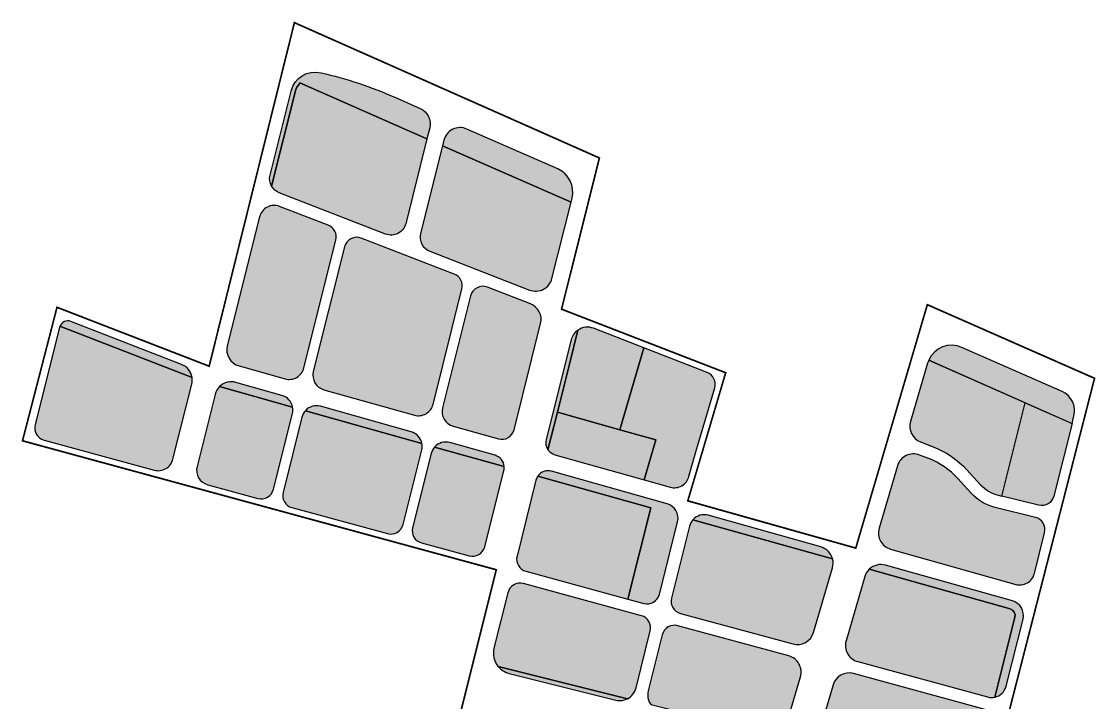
# Model space of a CAD drawing. Header units: millimetres. Extents: x 39642 to 41440, y 212526 to 214342.
# Drawn here: x 40062 to 41342, y 213529 to 214342 of the extents above; entities that cross this region are included whole.
import ezdxf

# ---------------------------------------------------------------- set-up
doc = ezdxf.new("R2010")
doc.units = ezdxf.units.MM
for name, color, linetype in [('00-规划范围', 1, 'Continuous'), ('01-用地方案边线', 7, 'Continuous'), ('YD-A33', 211, 'Continuous'), ('YD-B1B2', 1, 'Continuous'), ('YD-G1', 3, 'Continuous'), ('YD-G2', 94, 'Continuous'), ('YD-R2', 2, 'Continuous'), ('YD-R2B1', 30, 'Continuous'), ('YD-S41', 254, 'Continuous')]:
    doc.layers.add(name, color=color, linetype=linetype)
doc.layers.add('YD-B41', color=13, linetype='Continuous', true_color=0xd65d4a)

msp = doc.modelspace()

# ---------------------------------------------------------------- hatches: boundary and pattern name
at = {"layer": 'YD-A33'}
h = msp.add_hatch(color=256, dxfattribs=at)
h.dxf.hatch_style = 1
edge = h.paths.add_edge_path()
edge.add_arc((41009.3719140042, 213695.7860624784), 20.00000000000614, 343.6269579260884, 374.2786244007638)
edge.add_line((41028.75407026467, 213700.7188120864), (40862.20580387017, 213747.600604877))
edge.add_arc((40875.55929127629, 213735.5306266626), 18.00000000002449, 137.8901361394792, 165.9534241478377)
edge.add_line((40858.09751383169, 213739.8994169386), (40836.60644422144, 213654.0009757526))
edge.add_arc((40851.15792542524, 213650.3603171893), 14.99999999999063, 165.9534241478265, 254.7640967378924)
edge.add_line((40847.21601789212, 213635.8875370486), (40981.44569949183, 213599.3278029875))
edge.add_arc((40986.70157620268, 213618.6248431751), 19.99999999998923, 254.764096737865, 343.6269579260708)
edge.add_line((41005.8905104286, 213612.9870418951), (41028.56084823014, 213690.1482611984))
at = {"layer": 'YD-B1B2'}
h = msp.add_hatch(color=256, dxfattribs=at)
h.dxf.hatch_style = 1
edge = h.paths.add_edge_path()
edge.add_line((40803.49985585306, 213952.6260224913), (40743.66911028575, 213975.8843794067))
edge.add_arc((40736.42266284816, 213957.2433225822), 19.99999999997641, 68.75711049455263, 124.5432743063566)
edge.add_line((40725.08209243573, 213973.7172857581), (40714.97247314453, 213933.3098754883))
edge.add_line((40714.97247314453, 213933.3098754883), (40700.62988281249, 213875.9835205078))
edge.add_line((40700.62988281249, 213875.9835205078), (40775.19250488281, 213854.9948730469))
edge.add_line((40775.19250488281, 213854.9948730469), (40803.49985585306, 213952.6260224913))
h = msp.add_hatch(color=256, dxfattribs=at)
h.dxf.hatch_style = 1
edge = h.paths.add_edge_path()
edge.add_arc((40873.74937159585, 213909.2240077362), 14.99999999999688, 343.5384244453211, 428.7571104945929)
edge.add_line((40879.18420717404, 213923.2048003546), (40803.49985585306, 213952.6260224913))
edge.add_line((40803.49985585306, 213952.6260224913), (40775.19252780646, 213854.9949521098))
edge.add_line((40775.19252780646, 213854.9949521098), (40817.79510498047, 213843.0026855469))
edge.add_line((40817.79510498047, 213843.0026855469), (40803.92667322622, 213795.1712444571))
edge.add_line((40803.92667322622, 213795.1712444571), (40835.19590678914, 213786.3692858837))
edge.add_arc((40840.07317138913, 213803.6959211607), 17.99999999997105, 254.2786505023632, 345.5113679090215)
edge.add_arc((41832.95950108098, 213547.1282179864), 1007.50000000053, 163.5384244453079, 165.5113679089372, ccw=False)
edge.add_line((40866.75693683408, 213832.62577462), (40888.13452143574, 213904.9734237665))
h = msp.add_hatch(color=256, dxfattribs=at)
h.dxf.hatch_style = 1
edge = h.paths.add_edge_path()
edge.add_line((41258.41827984586, 213887.0907219043), (41143.27740795996, 213937.8136994942))
edge.add_arc((41170.73146986261, 213925.7193005821), 30.00000000000622, 156.2249625020525, 163.626957926117)
edge.add_line((41141.94806852369, 213934.1760025021), (41121.54200802351, 213864.7215231223))
edge.add_arc((41140.73094224945, 213859.0837218423), 19.99999999999916, 163.6269579260825, 248.7571104945634)
edge.add_line((41133.48449481185, 213840.4426650178), (41148.67601133731, 213834.5371776285))
edge.add_arc((41109.72635636019, 213734.3414971969), 107.5000000000094, 42.53978297379359, 68.75711049453719, ccw=False)
edge.add_line((41188.93322358387, 213807.0224588348), (41205.15053332359, 213789.3490231739))
edge.add_arc((41236.46487617946, 213818.0833568447), 42.49999999999277, 222.5397829737632, 255.9535019464765)
edge.add_line((41226.1497328994, 213776.8541460942), (41230.56183774565, 213775.7502808291))
edge.add_line((41230.56183774565, 213775.7502808291), (41258.41827984586, 213887.0907219043))
h = msp.add_hatch(color=256, dxfattribs=at)
h.dxf.hatch_style = 1
edge = h.paths.add_edge_path()
edge.add_line((41270.5756629555, 213750.2768768734), (41222.50909409467, 213762.3026599469))
edge.add_arc((41236.4648761795, 213818.0833568448), 57.50000000002653, 222.5397829737793, 255.9535019464534, ccw=False)
edge.add_line((41194.09841231566, 213779.2074936431), (41177.88110257593, 213796.880929304))
edge.add_arc((41109.72635636025, 213734.3414971969), 92.5000000000085, 42.53978297382422, 68.75711049455985)
edge.add_line((41143.24117575913, 213820.5563850102), (41132.41726582949, 213824.7640270507))
edge.add_arc((41125.1708183919, 213806.1229702262), 20.00000000000618, 68.75711049456342, 163.6269579260942)
edge.add_line((41105.98188416594, 213811.7607715062), (41084.1097271959, 213737.3162565909))
edge.add_arc((41103.29866142183, 213731.6784553109), 19.99999999999916, 163.6269579260825, 254.2786505023683)
edge.add_line((41097.87947853296, 213712.4266383365), (41246.97112338873, 213670.458916965))
edge.add_arc((41251.84838798872, 213687.7855522421), 18.00000000000104, 254.2786505023661, 345.9533998567302)
edge.add_line((41269.31016358111, 213683.4167545629), (41281.4865038111, 213732.0847259935))
edge.add_arc((41266.93502415077, 213735.7253907261), 14.99999999999528, 345.9533998567886, 435.9535019464956)
at = {"layer": 'YD-B41'}
h = msp.add_hatch(color=256, dxfattribs=at)
h.dxf.hatch_style = 1
edge = h.paths.add_edge_path()
edge.add_line((41230.56188964843, 213775.7504882813), (41258.41827392578, 213887.0906982422))
edge.add_line((41258.41827392578, 213887.0906982422), (41314.12768554687, 213862.5490722656))
edge.add_line((41314.12768554687, 213862.5490722656), (41292.40850830078, 213775.7393188477))
edge.add_arc((41277.8569799207, 213779.3800294066), 15.00005838555366, 255.9534296885558, 345.9532752150821, ccw=False)
edge.add_line((41274.21630859375, 213764.828491211), (41230.56188964843, 213775.7504882813))
at = {"layer": 'YD-G1'}
h = msp.add_hatch(color=256, dxfattribs=at)
h.dxf.hatch_style = 1
edge = h.paths.add_edge_path()
edge.add_arc((40572.3129291422, 214026.4032239594), 15.00005430412886, 346.166269851851, 428.9591239118886)
edge.add_line((40577.69845707031, 214040.4031424614), (40466.84302037611, 214083.4965567254))
edge.add_arc((40461.4575216584, 214069.4967138943), 14.99997319114321, 68.95912427239347, 165.9533674743643)
edge.add_line((40446.90607006293, 214073.1373803443), (40409.66890552383, 213924.3037220786))
edge.add_arc((40427.1306248216, 213919.9349192002), 17.99994665060288, 165.9533403099831, 254.2786505023636)
edge.add_line((40422.25337467712, 213902.6083352769), (40530.1097226188, 213872.2478936329))
edge.add_arc((40534.98697767079, 213889.5744712559), 17.9999419156817, 254.2786300316028, 345.9533906417101)
edge.add_line((40552.44869621303, 213885.205684866), (40586.87788716832, 214022.8166340994))
h = msp.add_hatch(color=256, dxfattribs=at)
h.dxf.hatch_style = 1
edge = h.paths.add_edge_path()
edge.add_arc((40116.87487651922, 213974.8209505252), 9.999999999993513, 68.75278332165693, 158.7527833216958)
edge.add_line((40107.55462177179, 213978.4448781518), (40265.04814834191, 213917.2078028344))
edge.add_arc((40245.28106595325, 213914.1643748592), 20.00000000001154, 8.752783321676176, 68.75278332170657)
edge.add_line((40252.52892120643, 213932.8048843541), (40120.49880414582, 213984.1412052726))
h = msp.add_hatch(color=256, dxfattribs=at)
h.dxf.hatch_style = 1
edge = h.paths.add_edge_path()
edge.add_line((40372.1862199705, 213895.9243567112), (40317.34037684105, 213911.3628815533))
edge.add_arc((40311.92119395218, 213892.1110645788), 19.99999999999896, 74.27865050238834, 134.2786505024276)
edge.add_line((40297.95822282774, 213906.4301231155), (40384.99793958316, 213881.9293633005))
edge.add_arc((40367.30895537051, 213878.5977214343), 17.99999999998757, 10.66645046344243, 74.27865050241066)
h = msp.add_hatch(color=256, dxfattribs=at)
h.dxf.hatch_style = 1
edge = h.paths.add_edge_path()
edge.add_arc((40413.53305644844, 213865.5861258041), 17.99999999999907, 74.27865050238834, 137.8908505411394)
edge.add_line((40400.1794185469, 213877.6559375174), (40539.07833883771, 213838.5573603221))
edge.add_arc((40521.38935462506, 213835.2257184559), 17.99999999999296, 10.66645046353347, 74.27865050236608)
edge.add_line((40526.26661922506, 213852.5523537329), (40418.41032104843, 213882.9127610811))
h = msp.add_hatch(color=256, dxfattribs=at)
h.dxf.hatch_style = 1
edge = h.paths.add_edge_path()
edge.add_arc((40567.61329223459, 213822.2141688404), 17.99999999999907, 74.27865050238834, 137.8908505410085)
edge.add_line((40554.25965433308, 213834.2839805538), (40637.22674645325, 213810.9296215052))
edge.add_arc((40622.25886039825, 213809.9486082308), 15.00000000000534, 3.749871136904083, 74.27865050237666)
edge.add_line((40626.32324756491, 213824.3874709616), (40572.49055683458, 213839.5408041174))
h = msp.add_hatch(color=256, dxfattribs=at)
h.dxf.hatch_style = 1
edge = h.paths.add_edge_path()
edge.add_arc((40826.44617808645, 213749.3554486507), 17.99999999999158, 345.9534241478096, 434.2786505023883)
edge.add_line((40831.32344268643, 213766.6820839276), (40693.73340087296, 213805.412225673))
edge.add_arc((40689.66901370631, 213790.9733629422), 14.99999999998719, 74.27865050234655, 144.8056760680038)
edge.add_line((40677.41098371812, 213799.6186333722), (40812.01771882385, 213761.7280854845))
edge.add_line((40812.01771882385, 213761.7280854845), (40784.78758789884, 213652.8909804837))
edge.add_line((40784.78758789884, 213652.8909804837), (40803.78832171611, 213647.7158078465))
edge.add_arc((40807.73022924924, 213662.1885879872), 14.99999999999751, 254.7640967378924, 345.95342414784)
edge.add_line((40822.28171045307, 213658.5479294238), (40843.90795553102, 213744.9866583746))
h = msp.add_hatch(color=256, dxfattribs=at)
h.dxf.hatch_style = 1
edge = h.paths.add_edge_path()
edge.add_arc((40875.55929127627, 213735.5306266626), 18.00000000000301, 74.27865050234378, 137.8901361394171)
edge.add_line((40862.20580387017, 213747.600604877), (41028.75407026467, 213700.7188120864))
edge.add_arc((41009.37191400421, 213695.7860624784), 19.99999999998758, 14.27862440069329, 74.27865050236578)
edge.add_line((41014.79109689308, 213715.0378794528), (40880.43655587627, 213752.8572619396))
h = msp.add_hatch(color=256, dxfattribs=at)
h.dxf.hatch_style = 1
edge = h.paths.add_edge_path()
edge.add_line((41243.0712962386, 213650.7791334337), (41091.77173277049, 213693.3685577332))
edge.add_arc((41086.38422343951, 213674.1078494047), 20.00000355273904, 74.37289598541663, 134.2786650700168)
edge.add_line((41072.42124619407, 213688.4269069348), (41240.41827651036, 213641.1373005329))
edge.add_arc((41238.25059405537, 213633.4365763609), 7.999999999956682, -14.046444630486121, 74.2785813116082, ccw=False)
edge.add_line((41246.01138847766, 213631.4949095679), (41222.09521938471, 213535.9025698452))
edge.add_arc((41218.24791240865, 213553.4866539394), 18.00004956655178, 282.3415394172204, 345.953555369741)
edge.add_line((41235.70974794332, 213549.1178916251), (41255.72674371611, 213629.1252314075))
edge.add_arc((41238.25069896412, 213633.4366365908), 18.00000985634185, 346.1416474898109, 434.4659610940446)
at = {"layer": 'YD-G2'}
h = msp.add_hatch(color=256, dxfattribs=at)
h.dxf.hatch_style = 1
edge = h.paths.add_edge_path()
edge.add_line((40506.85272216797, 214251.5192871094), (40537.04809570312, 214238.2163085938))
edge.add_arc((40528.98463122687, 214219.9139596258), 19.99988592729326, -14.046822471636403, 66.22315352711689, ccw=False)
edge.add_line((40548.38647460937, 214215.0596923828), (40545.09167480468, 214201.8900756836))
edge.add_line((40545.09167480468, 214201.8900756836), (40393.77508544921, 214268.5551147461))
edge.add_arc((40412.17982349645, 214251.6356234032), 25.00007139771861, 137.4076469465433, 165.9532204877646)
edge.add_line((40387.92730712891, 214257.7034912109), (40359.85327148437, 214145.4937133789))
edge.add_arc((40375.4861121691, 214154.41612248), 17.99986366729034, 165.9533176954344, 209.715467750996, ccw=False)
edge.add_line((40358.02447509765, 214158.7849121094), (40383.07690429687, 214258.9171142578))
edge.add_arc((40412.1798172968, 214251.6358554967), 29.99993790374199, 76.85146915356307, 165.9535093823082, ccw=False)
edge.add_arc((40305.26616626064, 213793.9577659561), 499.9996851625851, 66.22328862025711, 76.85148190445278, ccw=False)
h = msp.add_hatch(color=256, dxfattribs=at)
h.dxf.hatch_style = 1
edge = h.paths.add_edge_path()
edge.add_line((40701.00919614544, 214165.9806637372), (40592.75685611881, 214213.6729193334))
edge.add_arc((40584.69342880009, 214195.370474524), 19.99995865310114, 66.22336163904245, 166.0426050140383)
edge.add_line((40565.28396191452, 214200.1944709319), (40563.66136310034, 214193.7090856584))
edge.add_line((40563.66136310034, 214193.7090856584), (40716.84996304932, 214126.219407007))
edge.add_line((40716.84996304932, 214126.219407007), (40718.09848931954, 214131.2096573095))
edge.add_arc((40688.99541882839, 214138.4910833226), 30.00013127964622, 345.953272510525, 426.3932184052899)
h = msp.add_hatch(color=256, dxfattribs=at)
h.dxf.hatch_style = 1
edge = h.paths.add_edge_path()
edge.add_line((40714.97247314453, 213933.3098754883), (40725.08209243573, 213973.7172857581))
edge.add_arc((40736.42266284816, 213957.2433225822), 19.99999999998557, 124.5432743063738, 165.9533645374655)
edge.add_line((40717.02069296007, 213962.0975541858), (40687.25830116391, 213843.1396888458))
edge.add_arc((40701.80977857996, 213839.4990151432), 14.99999999998249, 165.9533645374521, 214.1437183896726)
edge.add_line((40689.39529394009, 213831.0799551526), (40700.62988281249, 213875.9835205078))
edge.add_line((40700.62988281249, 213875.9835205078), (40714.97247314453, 213933.3098754883))
h = msp.add_hatch(color=256, dxfattribs=at)
h.dxf.hatch_style = 1
edge = h.paths.add_edge_path()
edge.add_arc((41170.7314698626, 213925.7193005821), 30.0000000000116, 66.22509467632068, 156.2249625019905)
edge.add_line((41143.27740795996, 213937.8136994942), (41314.12765163942, 213862.5490872029))
edge.add_line((41314.12765163942, 213862.5490872029), (41316.39917424187, 213871.6282025226))
edge.add_arc((41292.1467081413, 213877.6959770769), 25.00000000000624, 345.9533998568426, 426.2250946763424)
edge.add_line((41302.22532112378, 213900.5743852459), (41182.82580544158, 213953.1733903849))
h = msp.add_hatch(color=256, dxfattribs=at)
h.dxf.hatch_style = 1
edge = h.paths.add_edge_path()
edge.add_arc((40649.30026761493, 213588.4215944274), 24.99999999999498, 219.0835104298041, 255.9534080752939)
edge.add_line((40643.23249653941, 213564.1691274564), (40770.11042176694, 213532.425296788))
edge.add_arc((40774.96463862736, 213551.8272703647), 19.99999999999593, 255.9534080752776, 297.3630301843053)
edge.add_line((40784.15717523893, 213534.0650275264), (40629.89457057208, 213572.6602834958))
at = {"layer": 'YD-R2'}
h = msp.add_hatch(color=256, dxfattribs=at)
h.dxf.hatch_style = 1
edge = h.paths.add_edge_path()
edge.add_line((40545.09167480468, 214201.8900756836), (40519.78491210937, 214100.7412719726))
edge.add_arc((40502.32316983657, 214105.1100189144), 17.99995536223632, 248.75693034633008, 345.95353078829197, ccw=False)
edge.add_line((40495.8013305664, 214088.3331298828), (40368.96447753906, 214137.6390991211))
edge.add_arc((40375.48644947136, 214154.4161866123), 18.00018840383058, 209.7151128403453, 248.7567656512964, ccw=False)
edge.add_line((40359.85327148437, 214145.4937133789), (40387.92730712891, 214257.7034912109))
edge.add_arc((40412.17982349673, 214251.635623403), 25.00007139801715, 137.4076469467266, 165.9532204875949, ccw=False)
edge.add_line((40393.77508544921, 214268.5551147461), (40545.09167480468, 214201.8900756836))
h = msp.add_hatch(color=256, dxfattribs=at)
h.dxf.hatch_style = 1
edge = h.paths.add_edge_path()
edge.add_arc((40422.00039712734, 214084.8351208168), 15.00001185996373, 346.1318018186098, 428.9591122294342)
edge.add_line((40427.3859126711, 214098.8349986065), (40369.49776739887, 214121.3381741841))
edge.add_arc((40363.00964453761, 214104.548166261), 18.00000289773085, 68.8720909197992, 165.9537765036018)
edge.add_line((40345.54783741522, 214108.9168498544), (40307.08809873197, 213955.196094931))
edge.add_arc((40326.49001315335, 213950.3418772052), 19.9999428235078, 165.95336453861, 254.2787552256509)
edge.add_line((40321.07088094469, 213931.0901053634), (40376.0293275604, 213915.6198922413))
edge.add_arc((40380.90657497827, 213932.9464758979), 17.99994565506156, 254.2786586267834, 346.1162552949009)
edge.add_line((40398.38064497115, 213928.6273415553), (40436.56315368805, 214081.2397797825))
h = msp.add_hatch(color=256, dxfattribs=at)
h.dxf.hatch_style = 1
edge = h.paths.add_edge_path()
edge.add_arc((40116.87487651927, 213974.8209505252), 10.00000000004211, 158.752783321631, 165.9533419403684)
edge.add_line((40107.17389253241, 213977.2480701529), (40077.99487863493, 213860.6218146053))
edge.add_arc((40092.54639343076, 213856.9811254522), 15.0000400120391, 165.9533419403846, 254.7641218311751)
edge.add_line((40088.60448172123, 213842.5083049794), (40220.07126998762, 213806.701253701))
edge.add_arc((40224.80155302061, 213824.0685846033), 17.99999334007207, 254.7641107805987, 346.1415005983603)
edge.add_line((40242.27757068374, 213819.757138572), (40264.68303811619, 213909.3101523479))
edge.add_arc((40245.28106595324, 213914.1643748592), 20.00000000002712, 345.9533913877844, 368.7527833215874)
edge.add_line((40265.04814834191, 213917.2078028344), (40107.55462177179, 213978.4448781518))
h = msp.add_hatch(color=256, dxfattribs=at)
h.dxf.hatch_style = 1
edge = h.paths.add_edge_path()
edge.add_arc((40367.30895537051, 213878.5977214343), 17.99999999999985, 345.953283421035, 370.6664504633471)
edge.add_line((40384.99793958316, 213881.9293633005), (40297.95822282774, 213906.4301231155))
edge.add_arc((40311.92119395219, 213892.1110645788), 20.00000000001488, 134.2786505024574, 165.9533801919874)
edge.add_line((40292.51922273779, 213896.9652908813), (40271.03363255517, 213811.0890304291))
edge.add_arc((40288.49538239943, 213806.7203760439), 17.99994024326004, 165.9538224459192, 254.763998737617)
edge.add_line((40283.76507935791, 213789.3531056223), (40343.66983926954, 213773.0369165416))
edge.add_arc((40347.61178355905, 213787.5097098445), 15.00002235896315, 254.7639744860036, 346.1317163176652)
edge.add_line((40362.17454494747, 213783.9143445622), (40384.77072208466, 213874.2288882696))
h = msp.add_hatch(color=256, dxfattribs=at)
h.dxf.hatch_style = 1
edge = h.paths.add_edge_path()
edge.add_arc((40521.38935462509, 213835.225718456), 17.99999999997563, 345.9532951581266, 370.6664504634553)
edge.add_line((40539.07833883771, 213838.5573603221), (40400.1794185469, 213877.6559375174))
edge.add_arc((40413.5330564484, 213865.5861258041), 17.99999999997336, 137.8908505410617, 165.9533733824058)
edge.add_line((40396.07128287471, 213869.9549315517), (40373.58637083543, 213780.0845034436))
edge.add_arc((40388.14430363049, 213776.4700326552), 14.99992687802546, 166.0564447975208, 254.7640665166664)
edge.add_line((40384.20240767959, 213761.9973251456), (40498.07947954147, 213730.980905573))
edge.add_arc((40502.02140708033, 213745.4536696875), 14.99998979451714, 254.7640069203934, 345.9537643392278)
edge.add_line((40516.5728999998, 213741.8131), (40538.85112223417, 213830.8568888684))
h = msp.add_hatch(color=256, dxfattribs=at)
h.dxf.hatch_style = 1
edge = h.paths.add_edge_path()
edge.add_arc((41238.25059405537, 213633.4365763609), 7.999999999989968, 345.9535553695139, 434.2785813116081)
edge.add_line((41240.41827651036, 213641.1373005329), (41072.42124619407, 213688.4269069348))
edge.add_arc((41086.3842234395, 213674.1078494047), 20.00000355273242, 134.2786650699869, 163.6269946941273)
edge.add_line((41067.19528218699, 213679.7456393721), (41044.71608915577, 213603.2350630904))
edge.add_arc((41063.9049586922, 213597.597276482), 19.99993379807394, 163.6269460123478, 254.7641103855367)
edge.add_line((41058.64910397528, 213578.3002989176), (41213.51760119667, 213536.1192724374))
edge.add_arc((41218.24791240865, 213553.4866539394), 18.00004956654857, 254.7640665633906, 282.3415394172204)
edge.add_line((41222.09521938471, 213535.9025698452), (41246.01138847766, 213631.4949095679))
h = msp.add_hatch(color=256, dxfattribs=at)
h.dxf.hatch_style = 1
edge = h.paths.add_edge_path()
edge.add_line((40976.45044541875, 213585.141919671), (40844.17550380853, 213621.1692470892))
edge.add_arc((40840.23359627539, 213606.6964669485), 15.00000000002559, 74.7640967379216, 165.9534241477321)
edge.add_line((40825.68211507156, 213610.3371255118), (40808.91809102493, 213543.3323854163))
edge.add_arc((40828.32006596335, 213538.4781739985), 19.99999999999456, 165.9534241478029, 214.5437859660165)
edge.add_line((40811.84620406107, 213527.1374564716), (40960.17482608428, 213490.026834964))
edge.add_arc((40950.47756276216, 213513.0694711861), 24.99999999998653, 292.8233057211297, 343.6269579260571)
edge.add_line((40974.46373054457, 213506.0222195861), (40990.38350293384, 213560.2070782035))
edge.add_arc((40971.19456870792, 213565.8448794835), 19.9999999999852, 343.6269579260708, 434.7640967379052)
h = msp.add_hatch(color=256, dxfattribs=at)
h.dxf.hatch_style = 1
edge = h.paths.add_edge_path()
edge.add_arc((41205.86686365206, 213504.0009337847), 18.00006770271049, 49.56577917437038, 74.76473687761525)
edge.add_line((41210.59697644529, 213521.368388125), (41053.54812531641, 213564.1429982552))
edge.add_arc((41048.39807956792, 213544.8174409475), 20.00000341160721, 75.07809442595321, 163.6268563927874)
edge.add_line((41029.20915205946, 213550.4552771937), (41013.87229980097, 213498.254899322))
edge.add_arc((41037.85843268526, 213491.2075658509), 24.99998959591056, 163.6267553546758, 219.0830926281696)
edge.add_line((41018.4526287872, 213475.4464029856), (41195.86395612547, 213431.0592936111))
edge.add_line((41195.86395612547, 213431.0592936111), (41217.54125083815, 213517.7017046072))
at = {"layer": 'YD-R2B1'}
h = msp.add_hatch(color=256, dxfattribs=at)
h.dxf.hatch_style = 1
edge = h.paths.add_edge_path()
edge.add_line((40563.66136310034, 214193.7090856584), (40537.4707781161, 214089.0276125312))
edge.add_arc((40554.93254934321, 214084.6587974044), 18.00000000001299, 165.9533426069923, 248.7571591717416)
edge.add_line((40548.41076090268, 214067.8818407216), (40667.47530138615, 214021.5972994617))
edge.add_arc((40674.72160645176, 214040.2383323759), 19.99992613016466, 248.7574658298866, 346.1077610727678)
edge.add_line((40694.13651500403, 214035.436419099), (40716.84997645713, 214126.2194011))
edge.add_line((40716.84997645713, 214126.2194011), (40563.66136310034, 214193.7090856584))
h = msp.add_hatch(color=256, dxfattribs=at)
h.dxf.hatch_style = 1
edge = h.paths.add_edge_path()
edge.add_line((40668.45606568568, 214005.1222937587), (40617.17418066494, 214025.0576029546))
edge.add_arc((40611.77002736043, 214011.0648851262), 15.0000341720335, 68.88284884113163, 165.9533668575549)
edge.add_line((40597.21851664667, 214014.7055665336), (40563.74929181076, 213880.931667268))
edge.add_arc((40581.21100739157, 213876.5628641294), 17.99994310792334, 165.9533366348855, 254.2786301793936)
edge.add_line((40576.33375206123, 213859.2362853462), (40630.33515319811, 213844.0353413225))
edge.add_arc((40634.39957731381, 213858.4741939549), 15.00000029106888, 254.2785041954498, 345.9533672166287)
edge.add_line((40648.95105518249, 213854.833520862), (40680.68349626273, 213981.6654385033))
edge.add_arc((40661.26649686747, 213986.4592203274), 20.0000052423119, 346.1318127007232, 428.9318370296026)
h = msp.add_hatch(color=256, dxfattribs=at)
h.dxf.hatch_style = 1
edge = h.paths.add_edge_path()
edge.add_arc((40622.25886039826, 213809.9486082308), 15.00000000000367, 345.9533645373577, 363.749871136795)
edge.add_line((40637.22674645325, 213810.9296215052), (40554.25965433308, 213834.2839805538))
edge.add_arc((40567.61329223459, 213822.2141688404), 18.00000000001778, 137.8908505409398, 165.9533712872548)
edge.add_line((40550.15151882061, 213826.5829752265), (40528.00249098185, 213738.0546639539))
edge.add_arc((40542.55387447007, 213734.4140155729), 14.99990273487086, 165.9533712873685, 254.7639765294046)
edge.add_line((40538.61196213343, 213719.9413375489), (40595.58807428444, 213704.4227698362))
edge.add_arc((40599.48134082125, 213718.9087104572), 15.00000000000531, 254.9565721723281, 345.9533645374723)
edge.add_line((40614.03281823733, 213715.2680367545), (40636.81033781433, 213806.3079345281))
h = msp.add_hatch(color=256, dxfattribs=at)
h.dxf.hatch_style = 1
edge = h.paths.add_edge_path()
edge.add_line((40812.01771882385, 213761.7280854845), (40677.41098371812, 213799.6186333722))
edge.add_arc((40689.66901370631, 213790.9733629422), 14.99999999999269, 144.8056760680038, 165.9533645374655)
edge.add_line((40675.11753629022, 213794.6140366449), (40652.48405599762, 213704.1498522049))
edge.add_arc((40667.03553341368, 213700.5091785022), 14.99999999998249, 165.9533645374521, 254.7640967379192)
edge.add_line((40663.09362588055, 213686.0363983616), (40784.78758789884, 213652.8909804837))
edge.add_line((40784.78758789884, 213652.8909804837), (40812.01771882385, 213761.7280854845))
h = msp.add_hatch(color=256, dxfattribs=at)
h.dxf.hatch_style = 1
edge = h.paths.add_edge_path()
edge.add_arc((40796.80590009941, 213618.5247377464), 14.99999999998357, 345.9534241478197, 434.764096737946)
edge.add_line((40800.74780763253, 213632.9975178871), (40660.05306660519, 213671.3181207109))
edge.add_arc((40656.11115907207, 213656.8453405702), 14.9999999999956, 74.76409673791922, 165.9533645374723)
edge.add_line((40641.55968165598, 213660.4860142729), (40625.04780525482, 213594.4893839318))
edge.add_arc((40649.30026761494, 213588.4215944274), 25.00000000000141, 165.9533645374008, 219.0835104297936)
edge.add_line((40629.89457057208, 213572.6602834958), (40784.15717523893, 213534.0650275264))
edge.add_arc((40774.96463862735, 213551.8272703647), 19.99999999999912, 297.3630301843238, 345.9534241478029)
edge.add_line((40794.36661356577, 213546.9730589469), (40811.35738130321, 213614.8840791831))
at = {"layer": 'YD-S41'}
h = msp.add_hatch(color=256, dxfattribs=at)
h.dxf.hatch_style = 1
edge = h.paths.add_edge_path()
edge.add_line((40817.79510498047, 213843.0026855469), (40775.19909667969, 213854.9931030274))
edge.add_line((40775.19909667969, 213854.9931030274), (40775.19250488281, 213854.9948730469))
edge.add_line((40775.19250488281, 213854.9948730469), (40700.62988281249, 213875.9835205078))
edge.add_line((40700.62988281249, 213875.9835205078), (40689.39529394009, 213831.0799551526))
edge.add_arc((40701.80977857996, 213839.4990151432), 14.99999999996522, 214.1437183895962, 254.2786505023432)
edge.add_line((40697.74539141331, 213825.0601524124), (40803.92667322622, 213795.1712444571))
edge.add_line((40803.92667322622, 213795.1712444571), (40817.79510498047, 213843.0026855469))

# ---------------------------------------------------------------- linework, layer by layer
at = {"layer": '00-规划范围', "const_width": 2}
msp.add_lwpolyline([(41209.19830587239, 213401.9526002751), (41340.97311078291, 213916.2868430989), (41141.64568474476, 214004.0964480761), (41056.33528771303, 213713.7322588946), (40856.10087408789, 213770.0960045192), (40901.25880783078, 213922.9220370509), (40705.57210451716, 213998.7408061556), (40750.68622338872, 214179.1081505225), (40387.09701480201, 214340.5607407462), (40285.50050000008, 213930.7140999995), (40104.10216861011, 214000.9746480397), (40062.95770000014, 213841.7203999998), (40627.79624994665, 213687.8770255137), (40457.95360550245, 213009.0295825016)], dxfattribs=at)
at = {"layer": '01-用地方案边线'}
for points in [[(40506.85272216797, 214251.5192871094), (40537.04809570312, 214238.2163085938, -0.3653048533985207), (40548.38647460937, 214215.0596923828), (40545.09167480468, 214201.8900756836), (40393.77508544921, 214268.5551147461, 0.1252016743581518), (40387.92730712891, 214257.7034912109), (40359.85327148437, 214145.4937133789, -0.193303497274099), (40358.02447509765, 214158.7849121094), (40383.07690429687, 214258.9171142578, -0.4096306502731867), (40419.00408935546, 214280.8493041993, -0.0464075138975758)], [(40545.09167480468, 214201.8900756836), (40519.78491210937, 214100.7412719726, -0.4514994557886468), (40495.8013305664, 214088.3331298828), (40368.96447753906, 214137.6390991211, -0.1720185435495049), (40359.85327148437, 214145.4937133789), (40387.92730712891, 214257.7034912109, -0.1252016743565551), (40393.77508544921, 214268.5551147461)], [(40701.00919614544, 214165.9806637372), (40592.75685611881, 214213.6729193334, 0.4653478143343591), (40565.28396191452, 214200.1944709319), (40563.66136310034, 214193.7090856584), (40716.84996304932, 214126.219407007), (40718.09848931954, 214131.2096573095, 0.3661456841790438)], [(40563.66136310034, 214193.7090856584), (40537.4707781161, 214089.0276125312, 0.3778875425793314), (40548.41076090268, 214067.8818407216), (40667.47530138615, 214021.5972994617, 0.452307027592826), (40694.13651500403, 214035.436419099), (40716.84997645713, 214126.2194011)], [(40436.56315368805, 214081.2397797825, 0.3780046968626372), (40427.3859126711, 214098.8349986065), (40369.49776739887, 214121.3381741841, 0.4508959682566222), (40345.54783741522, 214108.9168498544), (40307.08809873197, 213955.196094931, 0.4056787212462759), (40321.07088094469, 213931.0901053634), (40376.0293275604, 213915.6198922413, 0.4236387713006716), (40398.38064497115, 213928.6273415553)], [(40586.87788716832, 214022.8166340994, 0.377832880119922), (40577.69845707031, 214040.4031424614), (40466.84302037611, 214083.4965567254, 0.4504369381455515), (40446.90607006293, 214073.1373803443), (40409.66890552383, 213924.3037220786, 0.4056783122191167), (40422.25337467712, 213902.6083352769), (40530.1097226188, 213872.2478936329, 0.4228010025519878), (40552.44869621303, 213885.205684866)], [(40668.45606568568, 214005.1222937587), (40617.17418066494, 214025.0576029546, 0.4508373351473347), (40597.21851664667, 214014.7055665336), (40563.74929181076, 213880.931667268, 0.4056782276241559), (40576.33375206123, 213859.2362853462), (40630.33515319811, 213844.0353413225, 0.4228015292843136), (40648.95105518249, 213854.833520862), (40680.68349626273, 213981.6654385033, 0.3778686330880189)], [(40120.49880414582, 213984.1412052726, 0.4142135623729633), (40107.55462177179, 213978.4448781518), (40265.04814834191, 213917.2078028344, 0.267949192431304), (40252.52892120643, 213932.8048843541)], [(40107.55462177179, 213978.4448781518, 0.031428705884833), (40107.17389253241, 213977.2480701529), (40077.99487863493, 213860.6218146053, 0.4081473113719397), (40088.60448172123, 213842.5083049794), (40220.07126998762, 213806.701253701, 0.4212723690019674), (40242.27757068374, 213819.757138572), (40264.68303811619, 213909.3101523479, 0.0998105898499822), (40265.04814834191, 213917.2078028344)], [(40714.97247314453, 213933.3098754883), (40725.08209243573, 213973.7172857581, 0.18267792441048), (40717.02069296007, 213962.0975541858), (40687.25830116391, 213843.1396888458, 0.2134248161587185), (40689.39529394009, 213831.0799551526), (40700.62988281249, 213875.9835205078)], [(40803.49985585306, 213952.6260224913), (40743.66911028575, 213975.8843794067, 0.2483371949666451), (40725.08209243573, 213973.7172857581), (40714.97247314453, 213933.3098754883), (40700.62988281249, 213875.9835205078), (40775.19250488281, 213854.9948730469)], [(40888.13452143574, 213904.9734237665, 0.3899776380202797), (40879.18420717404, 213923.2048003546), (40803.49985585306, 213952.6260224913), (40775.19252780646, 213854.9949521098), (40817.79510498047, 213843.0026855469), (40803.92667322622, 213795.1712444571), (40835.19590678914, 213786.3692858837, 0.42052928539772), (40857.50072276352, 213799.1925387549, -0.0086088025099188), (40866.75693683408, 213832.62577462)], [(41182.82580544158, 213953.1733903849, 0.4142128867046442), (41143.27740795996, 213937.8136994942), (41314.12765163942, 213862.5490872029), (41316.39917424187, 213871.6282025226, 0.365313354018975), (41302.22532112378, 213900.5743852459)], [(41258.41827984586, 213887.0907219043), (41143.27740795996, 213937.8136994942, 0.0323085324662561), (41141.94806852369, 213934.1760025021), (41121.54200802351, 213864.7215231223, 0.3895326553292935), (41133.48449481185, 213840.4426650178), (41148.67601133731, 213834.5371776285, -0.1148962923831999), (41188.93322358387, 213807.0224588348), (41205.15053332359, 213789.3490231739, 0.1468367241057458), (41226.1497328994, 213776.8541460942), (41230.56183774565, 213775.7502808291)], [(40384.77072208466, 213874.2288882696, 0.1082514285035837), (40384.99793958316, 213881.9293633005), (40297.95822282774, 213906.4301231155, 0.1390938300624232), (40292.51922273779, 213896.9652908813), (40271.03363255517, 213811.0890304291, 0.4081442389448464), (40283.76507935791, 213789.3531056223), (40343.66983926954, 213773.0369165416, 0.4212228015781819), (40362.17454494747, 213783.9143445622)], [(40372.1862199705, 213895.9243567112), (40317.34037684105, 213911.3628815533, 0.2679491924313569), (40297.95822282774, 213906.4301231155), (40384.99793958316, 213881.9293633005, 0.2849150464424427)], [(40418.41032104843, 213882.9127610811, 0.284915046441115), (40400.1794185469, 213877.6559375174), (40539.07833883771, 213838.5573603221, 0.2849150464417371), (40526.26661922506, 213852.5523537329)], [(41230.56188964843, 213775.7504882813), (41258.41827392578, 213887.0906982422), (41314.12768554687, 213862.5490722656), (41292.40850830078, 213775.7393188477, -0.4142127727124837), (41274.21630859375, 213764.828491211)], [(40538.85112223417, 213830.8568888684, 0.108251376691226), (40539.07833883771, 213838.5573603221), (40400.1794185469, 213877.6559375174, 0.1230614904026809), (40396.07128287471, 213869.9549315517), (40373.58637083543, 213780.0845034436, 0.4076223137158243), (40384.20240767959, 213761.9973251456), (40498.07947954147, 213730.980905573, 0.4203087052015698), (40516.5728999998, 213741.8131)], [(40817.79510498047, 213843.0026855469), (40775.19909667969, 213854.9931030274), (40775.19250488281, 213854.9948730469), (40700.62988281249, 213875.9835205078), (40689.39529394009, 213831.0799551526, 0.1769341012352081), (40697.74539141331, 213825.0601524124), (40803.92667322622, 213795.1712444571)], [(40636.81033781433, 213806.3079345281, 0.0778083618930954), (40637.22674645325, 213810.9296215052), (40554.25965433308, 213834.2839805538, 0.1230614811230562), (40550.15151882061, 213826.5829752265), (40528.00249098185, 213738.0546639539, 0.4081464223782271), (40538.61196213343, 213719.9413375489), (40595.58807428444, 213704.4227698362, 0.4193183448365236), (40614.03281823733, 213715.2680367545)], [(40572.49055683458, 213839.5408041174, 0.2849150464405375), (40554.25965433308, 213834.2839805538), (40637.22674645325, 213810.9296215052, 0.3178372451958376), (40626.32324756491, 213824.3874709616)], [(41270.5756629555, 213750.2768768734), (41222.50909409467, 213762.3026599469, -0.1468367241056219), (41194.09841231566, 213779.2074936431), (41177.88110257593, 213796.880929304, 0.114896292383184), (41143.24117575913, 213820.5563850102), (41132.41726582949, 213824.7640270507, 0.4393328521855672), (41105.98188416594, 213811.7607715062), (41084.1097271959, 213737.3162565909, 0.4175489203977047), (41097.87947853296, 213712.4266383365), (41246.97112338873, 213670.458916965, 0.4228009446602418), (41269.31016358111, 213683.4167545629), (41281.4865038111, 213732.0847259935, 0.4142140842507561)], [(40843.90795553102, 213744.9866583746, 0.4056778862045702), (40831.32344268643, 213766.6820839276), (40693.73340087296, 213805.412225673, 0.3178288197715164), (40677.41098371812, 213799.6186333722), (40812.01771882385, 213761.7280854845), (40784.78758789884, 213652.8909804837), (40803.78832171611, 213647.7158078465, 0.4203064974747161), (40822.28171045307, 213658.5479294238)], [(40812.01771882385, 213761.7280854845), (40677.41098371812, 213799.6186333722, 0.0925369836828142), (40675.11753629022, 213794.6140366449), (40652.48405599762, 213704.1498522049, 0.4081470686195499), (40663.09362588055, 213686.0363983616), (40784.78758789884, 213652.8909804837)], [(40880.43655587627, 213752.8572619396, 0.2849116762380365), (40862.20580387017, 213747.600604877), (41028.75407026467, 213700.7188120864, 0.2679493144978843), (41014.79109689308, 213715.0378794528)], [(41028.56084823014, 213690.1482611984, 0.1345463035035458), (41028.75407026467, 213700.7188120864), (40862.20580387017, 213747.600604877, 0.1230648796362747), (40858.09751383169, 213739.8994169386), (40836.60644422144, 213654.0009757526, 0.40814676519185), (40847.21601789212, 213635.8875370486), (40981.44569949183, 213599.3278029875, 0.4084124393510144), (41005.8905104286, 213612.9870418951)], [(41246.01138847766, 213631.4949095679, 0.4056768678253597), (41240.41827651036, 213641.1373005329), (41072.42124619407, 213688.4269069348, 0.1287608401246735), (41067.19528218699, 213679.7456393721), (41044.71608915577, 213603.2350630904, 0.4200387109051969), (41058.64910397528, 213578.3002989176), (41213.51760119667, 213536.1192724374, 0.1209135653057632), (41222.09521938471, 213535.9025698452)], [(41243.0712962386, 213650.7791334337), (41091.77173277049, 213693.3685577332, 0.2675085610629), (41072.42124619407, 213688.4269069348), (41240.41827651036, 213641.1373005329, -0.4056768678253598), (41246.01138847766, 213631.4949095679), (41222.09521938471, 213535.9025698452, 0.284914178010442), (41235.70974794332, 213549.1178916251), (41255.72674371611, 213629.1252314075, 0.4056732481486251)], [(40811.35738130321, 213614.8840791831, 0.4081467651919181), (40800.74780763253, 213632.9975178871), (40660.05306660519, 213671.3181207109, 0.4203061914267905), (40641.55968165598, 213660.4860142729), (40625.04780525482, 213594.4893839318, 0.236068178057964), (40629.89457057208, 213572.6602834958), (40784.15717523893, 213534.0650275264, 0.2152505104014832), (40794.36661356577, 213546.9730589469)], [(40976.45044541875, 213585.141919671), (40844.17550380853, 213621.1692470892, 0.4203064974747436), (40825.68211507156, 213610.3371255118), (40808.91809102493, 213543.3323854163, 0.215250363642633), (40811.84620406107, 213527.1374564716), (40960.17482608428, 213490.026834964, 0.2253764781362831), (40974.46373054457, 213506.0222195861), (40990.38350293384, 213560.2070782035, 0.4200385796944514)], [(40629.89457057208, 213572.6602834958, 0.1622776601668506), (40643.23249653941, 213564.1691274564), (40770.11042176694, 213532.425296788, 0.1826758136804112), (40784.15717523893, 213534.0650275264)], [(41217.54125083815, 213517.7017046072, 0.1103964245093052), (41210.59697644529, 213521.368388125), (41053.54812531641, 213564.1429982552, 0.4068142134148787), (41029.20915205946, 213550.4552771937), (41013.87229980097, 213498.254899322, 0.2468098463011419), (41018.4526287872, 213475.4464029856), (41195.86395612547, 213431.0592936111)]]:
    msp.add_lwpolyline(points, format="xyb", close=True, dxfattribs=at)
msp.add_lwpolyline([(40725.08209228515, 213973.7172851563), (40714.97247314453, 213933.3098754883), (40700.62988281249, 213875.9835205078), (40689.39532470703, 213831.080078125)], dxfattribs=at)

doc.saveas('drawing.dxf')
